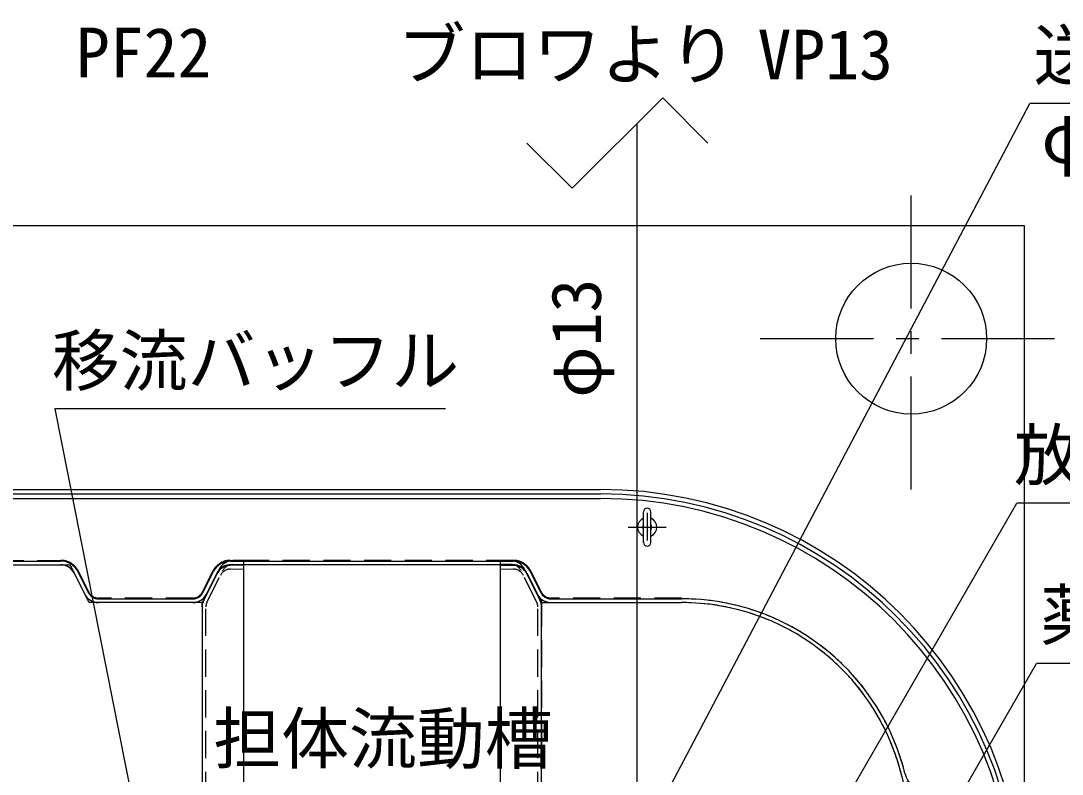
# Model space of a CAD drawing. Units: millimetres, scale not verified. Extents: x -24131 to 8910, y -6308 to 6308.
# Drawn here: x -4755 to -3374, y 1298 to 2297 of the extents above; entities that cross this region are included whole.
import ezdxf
from ezdxf.enums import TextEntityAlignment as Align

# ---------------------------------------------------------------- set-up
doc = ezdxf.new("R2010")
doc.units = ezdxf.units.MM
doc.header["$LTSCALE"] = 30
for name, pattern in [('CHAIN1', [8, 5, -1, 1, -1]), ('DASHED1', [1.8, 1.2, -0.6]), ('DOUBLE_CHAIN1', [8.8, 5, -1, 0.6, -0.6, 0.6, -1])]:
    doc.linetypes.add(name, pattern=pattern)
for name, color, linetype, lineweight in [('0-1_空気管', 3, 'Continuous', 25), ('0-A_07', 3, 'Continuous', 25), ('0-B_機器', 2, 'Continuous', 25), ('0-C_文字', 3, 'Continuous', 25)]:
    doc.layers.add(name, color=color, linetype=linetype, lineweight=lineweight)
doc.styles.add('ＭＳ ゴシック', font='')
doc.styles.get('ＭＳ ゴシック').set_extended_font_data('MS Gothic')

msp = doc.modelspace()

# ---------------------------------------------------------------- linework, layer by layer
at = {"layer": '0-1_空気管'}
for p, q in [((-5755.17, 1675.61), (-3986.26, 1675.61)), ((-5755.17, 1669.61), (-3986.26, 1669.61)), ((-5755.17, 1663.61), (-3986.26, 1663.61)), ((-3929.26, 1605.36), (-3929.26, 1645.86)), ((-3919.26, 1605.36), (-3919.26, 1645.86)), ((-5056.9, 1580.61), (-4701.62, 1580.61)), ((-5056.9, 1575.61), (-4701.62, 1575.61)), ((-4459.26, 1575.39), (-4477.26, 1574.92)), ((-4476.9, 1580.61), (-4101.62, 1580.61)), ((-4101.62, 1575.61), (-4476.9, 1575.61)), ((-4459.26, 1581.41), (-4474.21, 1581.02)), ((-4473.39, 1581.63), (-4459.26, 1581.63)), ((-4459.26, 1581.41), (-4459.26, 69.81)), ((-4119.26, 1581.41), (-4119.26, 69.81)), ((-4119.26, 1581.41), (-4104.31, 1581.02)), ((-4119.26, 1575.39), (-4101.26, 1574.92)), ((-4669.79, 1536.66), (-4683.73, 1564.55)), ((-4679.26, 1566.79), (-4665.32, 1538.9)), ((-4513.2, 1538.9), (-4499.26, 1566.79)), ((-4491.58, 1569.97), (-4512.15, 1528.83)), ((-4494.79, 1564.55), (-4508.73, 1536.66)), ((-4086.94, 1569.97), (-4066.37, 1528.83)), ((-4083.73, 1564.55), (-4069.79, 1536.66)), ((-4079.26, 1566.79), (-4065.32, 1538.9)), ((-4651.9, 1530.61), (-4526.62, 1530.61)), ((-4526.62, 1525.61), (-4651.9, 1525.61)), ((-4514.26, 1525.61), (-4514.26, 125.61)), ((-4064.26, 125.61), (-4064.26, 1525.61)), ((-4051.9, 1530.61), (-3878.58, 1530.61)), ((-4051.9, 1525.61), (-3878.58, 1525.61))]:
    msp.add_line(p, q, dxfattribs=at)
at = {"layer": '0-1_空気管', "linetype": 'CHAIN1'}
for p, q in [((-3924.26, 1644.76), (-3924.26, 1607.77)), ((-3949.26, 1625.61), (-3899.26, 1625.61))]:
    msp.add_line(p, q, dxfattribs=at)
at = {"layer": '0-1_空気管', "linetype": 'DASHED1'}
for p, q in [((-5056.9, 1581.61), (-4701.62, 1581.61)), ((-5056.9, 1575.61), (-4701.62, 1575.61)), ((-4101.62, 1581.61), (-4476.9, 1581.61)), ((-4101.62, 1575.61), (-4476.9, 1575.61)), ((-4474.08, 1576.02), (-4459.26, 1576.41)), ((-4104.44, 1576.02), (-4119.26, 1576.41)), ((-4669.79, 1536.66), (-4683.73, 1564.55)), ((-4664.42, 1539.35), (-4678.37, 1567.24)), ((-4500.15, 1567.24), (-4514.1, 1539.35)), ((-4494.79, 1564.55), (-4508.73, 1536.66)), ((-4507.68, 1526.59), (-4487.11, 1567.74)), ((-4477.13, 1569.93), (-4459.26, 1570.39)), ((-4119.26, 1570.39), (-4101.39, 1569.93)), ((-4070.84, 1526.59), (-4091.42, 1567.74)), ((-4083.73, 1564.55), (-4069.79, 1536.66)), ((-4064.42, 1539.35), (-4078.37, 1567.24)), ((-4526.62, 1531.61), (-4651.9, 1531.61)), ((-4526.62, 1525.61), (-4651.9, 1525.61)), ((-4514.26, 1525.61), (-4514.26, 1331.03)), ((-4509.26, 131.33), (-4509.26, 1519.89)), ((-4069.26, 131.33), (-4069.26, 1519.89)), ((-4064.26, 1529.88), (-4064.26, 1331.03)), ((-3878.58, 1531.61), (-4051.9, 1531.61)), ((-4051.9, 1525.61), (-3878.58, 1525.61))]:
    msp.add_line(p, q, dxfattribs=at)
at = {"layer": '0-1_空気管', "linetype": 'DOUBLE_CHAIN1'}
for p, q in [((-4701.62, 1575.61), (-4689.26, 1575.61)), ((-4683.73, 1564.55), (-4689.26, 1575.61)), ((-4512.15, 1528.83), (-4514.26, 1524.61)), ((-4514.26, 1519.89), (-4514.26, 1524.61)), ((-4066.37, 1528.83), (-4064.26, 1524.61)), ((-4064.26, 1519.89), (-4064.26, 1524.61))]:
    msp.add_line(p, q, dxfattribs=at)
for points in [[(-4651.9, 1525.61), (-4664.26, 1525.61), (-4669.79, 1536.66)], [(-4508.73, 1536.66), (-4514.26, 1525.61), (-4526.62, 1525.61)], [(-4069.79, 1536.66), (-4064.26, 1525.61), (-4051.9, 1525.61)]]:
    msp.add_lwpolyline(points, dxfattribs=at)
at = {"layer": '0-1_空気管'}
for centre, radius, start, end in [((-3986.26, 1113.61), 562, 0, 90), ((-3986.26, 1113.61), 556, 0, 90), ((-3986.26, 1113.61), 550, 0, 90), ((-3924.26, 1645.86), 5, 0, 180), ((-3924.26, 1625.61), 12.75, 113.089, 246.911), ((-3924.26, 1625.61), 12.75, 293.089, 66.911), ((-3924.26, 1625.61), 6, 146.443, 213.557), ((-3924.26, 1625.61), 6, 326.443, 33.557), ((-3924.26, 1605.36), 5, 180, 0), ((-4701.62, 1555.61), 25, 26.565, 90), ((-4701.62, 1555.61), 20, 26.565, 90), ((-4476.9, 1555.61), 25, 90, 153.435), ((-4476.9, 1555.61), 20, 90, 153.435), ((-4476.74, 1554.93), 20, 91.5, 153.436), ((-4473.69, 1561.03), 20, 91.5, 153.436), ((-4104.83, 1561.03), 20, 26.564, 88.5), ((-4101.62, 1555.61), 25, 26.565, 90), ((-4101.62, 1555.61), 20, 26.565, 90), ((-4101.78, 1554.93), 20, 26.564, 88.5), ((-4651.9, 1545.61), 20, 206.565, 270), ((-4651.9, 1545.61), 15, 206.565, 270), ((-4526.62, 1545.61), 15, 270, 333.435), ((-4526.62, 1545.61), 20, 270, 333.435), ((-4051.9, 1545.61), 20, 206.565, 270), ((-4051.9, 1545.61), 15, 206.565, 270), ((-4494.26, 1519.89), 20, 153.436, 180), ((-4084.26, 1519.89), 20, 0, 26.564), ((-3878.58, 1225.61), 305, 15.466, 90), ((-3878.58, 1225.61), 300, 15.466, 90), ((-5324.26, 825.61), 1800, 0, 15.466), ((-5324.26, 825.61), 1805, 15.216, 15.466), ((-3539.12, 1311.15), 45, 195.216, 249.424)]:
    msp.add_arc(centre, radius, start, end, dxfattribs=at)
at = {"layer": '0-1_空気管', "linetype": 'DASHED1'}
for centre, radius, start, end in [((-4701.62, 1555.61), 26, 26.565, 90), ((-4701.62, 1555.61), 20, 26.565, 90), ((-4476.9, 1555.61), 26, 90, 153.435), ((-4476.9, 1555.61), 20, 90, 153.435), ((-4473.69, 1561.03), 15, 91.5, 153.436), ((-4104.83, 1561.03), 15, 26.564, 88.5), ((-4101.62, 1555.61), 26, 26.565, 90), ((-4101.62, 1555.61), 20, 26.565, 90), ((-4476.74, 1554.93), 15, 91.5, 153.436), ((-4101.78, 1554.93), 15, 26.564, 88.5), ((-4651.9, 1545.61), 20, 206.565, 270), ((-4651.9, 1545.61), 14, 206.565, 270), ((-4526.62, 1545.61), 14, 270, 333.435), ((-4526.62, 1545.61), 20, 270, 333.435), ((-4051.9, 1545.61), 20, 206.565, 270), ((-4051.9, 1545.61), 14, 206.565, 270), ((-4494.26, 1519.89), 15, 153.436, 180), ((-4084.26, 1519.89), 15, 0, 26.564), ((-3878.58, 1225.61), 305, 15.466, 90), ((-3878.58, 1225.61), 300, 15.466, 90), ((-5324.26, 825.61), 1800, 15.216, 15.466), ((-5324.26, 825.61), 1805, 0, 15.466)]:
    msp.add_arc(centre, radius, start, end, dxfattribs=at)
at = {"layer": '0-A_07', "color": 7}
for p, q in [((-3903.74, 2195.02), (-4023.74, 2075.02)), ((-3843.74, 2135.02), (-3903.74, 2195.02)), ((-4023.74, 2075.02), (-4083.74, 2135.02))]:
    msp.add_line(p, q, dxfattribs=at)
at = {"layer": '0-A_07', "color": 6}
msp.add_line((-3937.6, 1198.61), (-3937.6, 2161.16), dxfattribs=at)
at = {"layer": '0-B_機器', "linetype": 'CHAIN1'}
for p, q in [((-3574.26, 1675.61), (-3574.26, 2075.61)), ((-3774.26, 1875.61), (-3374.26, 1875.61))]:
    msp.add_line(p, q, dxfattribs=at)
at = {"layer": '0-B_機器'}
for p, q in [((-6224.26, 2025.61), (-3424.26, 2025.61)), ((-3424.26, 2025.61), (-3424.26, -374.39))]:
    msp.add_line(p, q, dxfattribs=at)
msp.add_circle((-3574.26, 1875.61), 100, dxfattribs=at)
at = {"layer": '0-C_文字'}
for p, q in [((-3937.6, 1198.61), (-3417.14, 2187.46)), ((-3151.14, 2187.46), (-3417.14, 2187.46)), ((-4191.52, 1782.68), (-4709.52, 1782.68)), ((-4709.52, 1782.68), (-4570.84, 1082.81)), ((-3811.31, 1004.25), (-3434.11, 1657.59)), ((-2923.11, 1657.59), (-3434.11, 1657.59)), ((-3766.94, 822.94), (-3408.01, 1444.63)), ((-3142.01, 1444.63), (-3408.01, 1444.63))]:
    msp.add_line(p, q, dxfattribs=at)

# ---------------------------------------------------------------- texts
at = {"layer": '0-1_空気管', "color": 4, "style": 'ＭＳ ゴシック'}
msp.add_text('φ13', height=65.98, rotation=90, dxfattribs=at).set_placement((-3965.83, 1797.19), align=Align.BOTTOM_LEFT)
at = {"layer": '0-C_文字', "color": 4, "style": 'ＭＳ ゴシック'}
for s, p in [('ブロワより', (-4255.35, 2200.19)), ('送気口', (-3412.14, 2198.46)), ('PF22', (-4681.64, 2202.28)), ('VP13', (-3777.97, 2199.51)), ('φ13', (-3401.54, 2088.66)), ('移流バッフル', (-4713.52, 1793.68)), ('放流用バルブ', (-3438.11, 1668.59)), ('薬剤筒', (-3403.01, 1455.63)), ('担体流動槽', (-4499.49, 1292.54))]:
    msp.add_text(s, height=65.98, dxfattribs=at).set_placement(p, align=Align.BOTTOM_LEFT)

doc.saveas('drawing.dxf')
